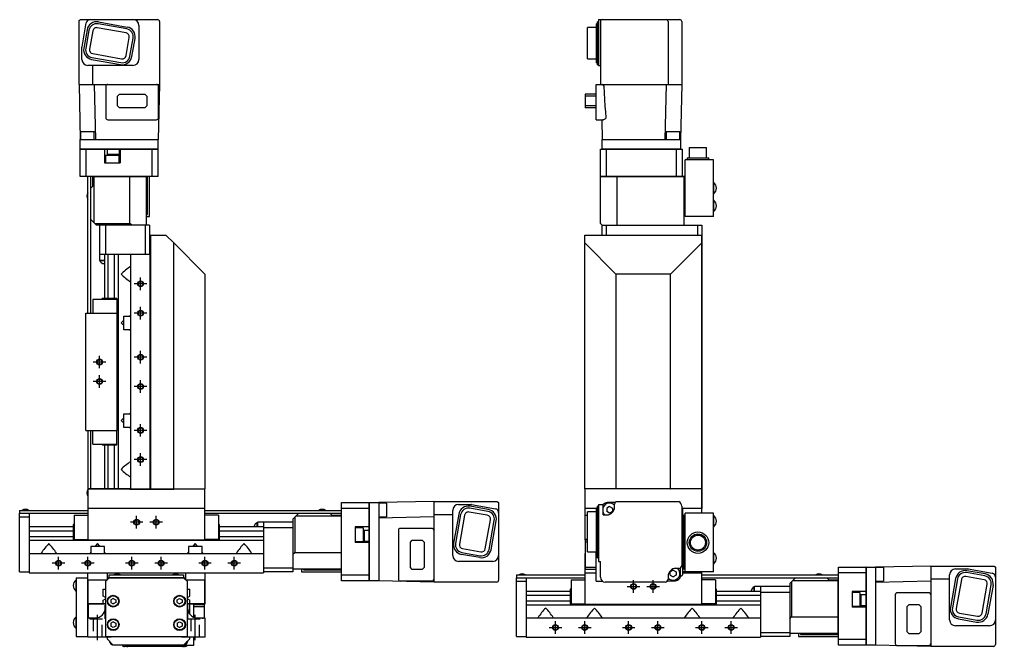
# Model space of a CAD drawing. Extents: x 0 to 1008, y -8 to 839.
# Drawn here: x 508.5 to 1008.4, y 264.1 to 585.2 of the extents above; entities that cross this region are included whole.
import ezdxf

# ---------------------------------------------------------------- set-up
doc = ezdxf.new("R2010")
doc.units = 0
doc.header["$LTSCALE"] = 0.5
doc.linetypes.add('CENTER', pattern=[50.8, 31.75, -6.35, 6.35, -6.35])
doc.linetypes.add('DASHED', pattern=[19.05, 12.7, -6.35])
for name, color, linetype in [('MSM_CENTER', 1, 'CENTER'), ('MSM_CONTINUOUS', 7, 'CONTINUOUS'), ('MSM_DASHED', 4, 'DASHED'), ('MSM_NARROW', 5, 'CONTINUOUS')]:
    doc.layers.add(name, color=color, linetype=linetype)

msp = doc.modelspace()

# ---------------------------------------------------------------- linework, layer by layer
at = {"layer": 'MSM_CENTER'}
for p, q in [((570.53, 446.58), (570.53, 453.04)), ((573.76, 449.81), (567.3, 449.81)), ((570.53, 431.58), (570.53, 438.04)), ((573.76, 434.81), (567.3, 434.81)), ((570.53, 409.08), (570.53, 415.54)), ((549.53, 406.58), (549.53, 413.04)), ((573.76, 412.31), (567.3, 412.31)), ((552.76, 409.81), (546.3, 409.81)), ((549.53, 396.58), (549.53, 403.04)), ((570.53, 394.08), (570.53, 400.54)), ((552.76, 399.81), (546.3, 399.81)), ((573.76, 397.31), (567.3, 397.31)), ((570.53, 371.58), (570.53, 378.04)), ((573.76, 374.81), (567.3, 374.81)), ((570.53, 356.58), (570.53, 363.04)), ((573.76, 359.81), (567.3, 359.81)), ((568.53, 324.58), (568.53, 331.04)), ((578.53, 324.58), (578.53, 331.04)), ((571.76, 327.81), (565.3, 327.81)), ((581.76, 327.81), (575.3, 327.81)), ((528.53, 303.58), (528.53, 310.04)), ((543.53, 303.58), (543.53, 310.04)), ((566.03, 303.58), (566.03, 310.04)), ((581.03, 303.58), (581.03, 310.04)), ((603.53, 303.58), (603.53, 310.04)), ((618.53, 303.58), (618.53, 310.04)), ((531.76, 306.81), (525.3, 306.81)), ((546.76, 306.81), (540.3, 306.81)), ((569.26, 306.81), (562.8, 306.81)), ((584.26, 306.81), (577.8, 306.81)), ((606.76, 306.81), (600.3, 306.81)), ((621.76, 306.81), (615.3, 306.81)), ((823.04, 291.58), (823.04, 298.04)), ((833.04, 291.58), (833.04, 298.04)), ((819.81, 294.81), (826.27, 294.81)), ((829.81, 294.81), (836.27, 294.81)), ((548.53, 267.31), (548.53, 280.31)), ((598.53, 267.31), (598.53, 280.31)), ((783.04, 270.58), (783.04, 277.04)), ((798.04, 270.58), (798.04, 277.04)), ((820.54, 270.58), (820.54, 277.04)), ((835.54, 270.58), (835.54, 277.04)), ((858.04, 270.58), (858.04, 277.04)), ((873.04, 270.58), (873.04, 277.04)), ((779.81, 273.81), (786.27, 273.81)), ((794.81, 273.81), (801.27, 273.81)), ((817.31, 273.81), (823.77, 273.81)), ((832.31, 273.81), (838.77, 273.81)), ((854.81, 273.81), (861.27, 273.81)), ((869.81, 273.81), (876.27, 273.81))]:
    msp.add_line(p, q, dxfattribs=at)
at = {"layer": 'MSM_CONTINUOUS'}
for p, q in [((539.28, 584.87), (539.3, 584.9)), ((539.3, 584.9), (539.32, 584.92)), ((539.32, 584.92), (539.34, 584.94)), ((539.34, 584.94), (539.37, 584.96)), ((539.37, 584.96), (539.39, 584.98)), ((539.39, 584.98), (539.42, 585)), ((539.42, 585), (539.44, 585.02)), ((539.44, 585.02), (539.47, 585.04)), ((539.47, 585.04), (539.5, 585.06)), ((539.5, 585.06), (539.54, 585.09)), ((539.54, 585.09), (539.57, 585.1)), ((539.57, 585.1), (539.61, 585.12)), ((539.61, 585.12), (539.65, 585.14)), ((539.65, 585.14), (539.68, 585.15)), ((539.68, 585.15), (539.72, 585.17)), ((539.72, 585.17), (539.76, 585.18)), ((539.76, 585.18), (539.79, 585.19)), ((539.79, 585.19), (539.83, 585.19)), ((539.83, 585.19), (539.86, 585.2)), ((539.86, 585.2), (539.89, 585.2)), ((539.89, 585.2), (539.92, 585.21)), ((539.92, 585.21), (539.96, 585.21)), ((539.96, 585.21), (539.99, 585.21)), ((539.99, 585.21), (540.02, 585.21)), ((540.02, 585.21), (540.03, 585.21)), ((540.03, 585.21), (579.23, 585.21)), ((805.04, 585.21), (846.74, 585.21)), ((805.04, 585.21), (805.04, 561.71)), ((539.03, 584.31), (539.04, 584.36)), ((539.03, 584.26), (539.03, 584.31)), ((539.03, 584.21), (539.03, 584.26)), ((539.03, 552.01), (539.03, 584.21)), ((539.04, 584.36), (539.05, 584.4)), ((539.05, 584.4), (539.06, 584.45)), ((539.06, 584.45), (539.07, 584.49)), ((539.07, 584.49), (539.08, 584.54)), ((539.08, 584.54), (539.09, 584.57)), ((539.09, 584.57), (539.1, 584.6)), ((539.1, 584.6), (539.12, 584.63)), ((539.12, 584.63), (539.13, 584.66)), ((539.13, 584.66), (539.15, 584.69)), ((539.15, 584.69), (539.16, 584.71)), ((539.16, 584.71), (539.18, 584.74)), ((539.18, 584.74), (539.2, 584.77)), ((539.2, 584.77), (539.21, 584.8)), ((539.21, 584.8), (539.23, 584.82)), ((539.23, 584.82), (539.25, 584.85)), ((539.25, 584.85), (539.28, 584.87)), ((540.54, 571.3), (542.73, 583.57)), ((543.1, 579.94), (541.43, 570.59)), ((563.14, 578.4), (548.38, 581.03)), ((563.5, 580.37), (548.73, 583)), ((548.9, 583.99), (563.67, 581.35)), ((569.63, 582.21), (569.63, 564.71)), ((580.23, 584.21), (580.23, 552.01)), ((804.04, 581.07), (799.54, 581.07)), ((799.54, 565.08), (799.54, 581.07)), ((804.54, 583.07), (804.04, 583.07)), ((804.04, 563.08), (804.04, 583.07)), ((805.04, 584.07), (804.54, 584.07)), ((804.54, 562.08), (804.54, 584.07)), ((806.04, 584.21), (806.04, 552.01)), ((840.74, 584.21), (840.74, 552.01)), ((847.74, 584.21), (847.74, 552.01)), ((544.09, 579.77), (542.42, 570.42)), ((546.06, 579.42), (544.39, 570.07)), ((563.09, 566.73), (564.76, 576.08)), ((565.06, 566.37), (566.73, 575.73)), ((566.04, 566.2), (567.71, 575.55)), ((540.53, 564.71), (540.53, 571.13)), ((545.65, 565.78), (560.42, 563.14)), ((546, 567.74), (560.77, 565.11)), ((799.54, 565.08), (804.04, 565.08)), ((566.63, 561.71), (543.53, 561.71)), ((545.48, 564.79), (560.24, 562.15)), ((545.83, 561.71), (545.83, 552.01)), ((804.04, 563.08), (804.54, 563.08)), ((804.54, 562.08), (805.04, 562.08)), ((805.04, 561.71), (806.04, 561.71)), ((539.03, 552.01), (580.23, 552.01)), ((539.03, 552.01), (539.53, 523.81)), ((546.83, 552.01), (547.53, 523.81)), ((552.73, 551.01), (552.73, 534.86)), ((580.23, 552.01), (579.53, 523.81)), ((579.73, 534.86), (579.73, 551.01)), ((803.84, 533.86), (803.84, 552.01)), ((803.84, 552.01), (847.74, 552.01)), ((806.83, 552.01), (806.93, 552)), ((806.93, 552), (807.05, 551.97)), ((807.78, 551.31), (807.83, 551.22)), ((807.83, 551.22), (807.86, 551.11)), ((807.86, 551.11), (807.87, 551.01)), ((807.87, 551.01), (808.42, 540.89)), ((839.74, 552.01), (839.04, 523.81)), ((847.74, 552.01), (847.04, 523.81)), ((558.73, 546.01), (559.73, 547.01)), ((558.73, 541.01), (558.73, 546.01)), ((559.73, 547.01), (572.73, 547.01)), ((572.73, 547.01), (573.73, 546.01)), ((573.73, 546.01), (573.73, 541.01)), ((803.84, 547.01), (798.34, 547.01)), ((798.34, 547.01), (798.34, 540.01)), ((803.84, 546.01), (798.34, 546.01)), ((559.73, 540.01), (558.73, 541.01)), ((572.73, 540.01), (559.73, 540.01)), ((573.73, 541.01), (572.73, 540.01)), ((803.84, 541.01), (798.34, 541.01)), ((803.84, 540.01), (798.34, 540.01)), ((808.42, 540.89), (808.63, 537.88)), ((808.63, 537.88), (808.9, 534.86)), ((553.73, 533.86), (578.73, 533.86)), ((803.84, 533.86), (807.38, 533.86)), ((806.79, 533.86), (807.04, 523.81)), ((807.47, 533.87), (807.38, 533.86)), ((808.83, 534.66), (808.76, 534.56)), ((808.89, 534.76), (808.83, 534.66)), ((808.9, 534.86), (808.89, 534.76)), ((539.77, 527.81), (546.77, 527.81)), ((539.77, 527.81), (539.77, 523.81)), ((546.77, 523.81), (546.77, 527.81)), ((839.8, 527.81), (846.8, 527.81)), ((839.8, 527.81), (839.8, 523.81)), ((846.8, 523.81), (846.8, 527.81)), ((539.53, 518.91), (539.53, 523.81)), ((539.53, 523.81), (579.53, 523.81)), ((579.53, 518.91), (579.53, 523.81)), ((807.04, 523.81), (847.04, 523.81)), ((807.04, 518.91), (807.04, 523.81)), ((847.04, 523.81), (847.04, 518.91)), ((539.53, 518.91), (539.63, 518.81)), ((539.53, 518.91), (579.53, 518.91)), ((539.53, 504.81), (539.53, 518.81)), ((539.53, 518.81), (579.53, 518.81)), ((542.53, 518.81), (542.53, 504.81)), ((552.03, 518.81), (552.03, 511.81)), ((552.53, 515.81), (559.53, 515.81)), ((552.53, 515.81), (552.53, 511.81)), ((553.64, 515.81), (553.64, 518.81)), ((553.64, 516.31), (559.49, 516.31)), ((554.53, 516.31), (554.53, 515.81)), ((559.49, 518.81), (559.49, 515.81)), ((559.53, 511.81), (559.53, 515.81)), ((560.03, 518.81), (560.03, 511.81)), ((576.53, 504.81), (576.53, 518.81)), ((579.43, 518.81), (579.53, 518.91)), ((579.53, 504.81), (579.53, 518.81)), ((806.04, 504.81), (806.04, 518.81)), ((806.04, 518.81), (848.04, 518.81)), ((807.04, 518.91), (847.04, 518.91)), ((807.14, 518.81), (807.04, 518.91)), ((809.04, 518.81), (809.04, 504.81)), ((845.04, 504.81), (845.04, 518.81)), ((847.04, 518.91), (846.94, 518.81)), ((848.04, 504.81), (848.04, 518.81)), ((851.61, 519.61), (860.46, 519.61)), ((851.61, 519.61), (851.61, 514.31)), ((860.46, 514.31), (860.46, 519.61)), ((552.03, 511.81), (560.03, 511.81)), ((849.54, 484.31), (849.54, 513.31)), ((864.04, 513.31), (849.54, 513.31)), ((850.54, 514.31), (861.54, 514.31)), ((850.54, 514.31), (850.54, 513.31)), ((861.54, 513.31), (861.54, 514.31)), ((864.04, 484.31), (864.04, 513.31)), ((579.53, 504.81), (539.53, 504.81)), ((543.53, 434.81), (543.53, 504.81)), ((545.03, 504.71), (544.93, 504.81)), ((545.03, 434.81), (545.03, 504.81)), ((546.03, 499.81), (546.03, 504.81)), ((573.53, 504.71), (546.03, 504.71)), ((546.57, 504.81), (546.53, 504.71)), ((546.53, 504.71), (546.53, 481.31)), ((565.03, 504.71), (564.99, 504.81)), ((565.03, 480.81), (565.03, 504.71)), ((573.43, 504.81), (573.53, 504.71)), ((573.53, 479.81), (573.53, 504.71)), ((574.03, 485.31), (574.03, 504.81)), ((575.03, 484.31), (575.03, 504.81)), ((849.04, 504.81), (806.04, 504.81)), ((806.04, 504.71), (806.14, 504.81)), ((849.04, 504.71), (806.04, 504.71)), ((806.04, 480.81), (806.04, 504.71)), ((814.58, 504.81), (814.54, 504.71)), ((814.54, 504.71), (814.54, 479.81)), ((849.04, 479.81), (849.04, 504.81)), ((849.04, 501.7), (849.54, 501.7)), ((849.04, 500.26), (849.54, 500.26)), ((864.2, 501.66), (864.04, 501.66)), ((864.2, 495.96), (864.2, 501.66)), ((545.03, 498.81), (546.03, 499.81)), ((849.04, 497.37), (849.54, 497.37)), ((849.04, 495.93), (849.54, 495.93)), ((864.04, 495.96), (864.2, 495.96)), ((849.04, 492.7), (849.54, 492.7)), ((849.04, 491.26), (849.54, 491.26)), ((864.2, 492.66), (864.04, 492.66)), ((864.2, 486.96), (864.2, 492.66)), ((573.53, 485.31), (574.03, 485.31)), ((849.04, 488.37), (849.54, 488.37)), ((849.04, 486.93), (849.54, 486.93)), ((864.04, 486.96), (864.2, 486.96)), ((545.03, 482.81), (548.03, 479.81)), ((547.03, 480.81), (565.03, 480.81)), ((566.03, 479.81), (565.03, 480.81)), ((573.53, 484.31), (575.03, 484.31)), ((807.04, 479.81), (806.04, 480.81)), ((864.04, 484.31), (849.54, 484.31)), ((575.03, 479.81), (548.03, 479.81)), ((549.53, 479.81), (549.53, 461.81)), ((552.53, 479.81), (552.53, 464.81)), ((573.03, 464.81), (573.03, 479.81)), ((575.03, 479.81), (575.03, 464.81)), ((807.04, 479.81), (858.04, 479.81)), ((807.04, 474.81), (807.04, 479.81)), ((809.04, 479.81), (809.04, 474.81)), ((856.04, 474.81), (856.04, 479.81)), ((858.04, 479.81), (858.04, 474.81)), ((575.53, 474.81), (583.53, 474.81)), ((575.53, 344.81), (575.53, 474.81)), ((575.63, 474.81), (575.63, 344.81)), ((587.53, 470.81), (583.53, 474.81)), ((603.53, 454.81), (587.53, 470.81)), ((587.53, 344.81), (587.53, 470.81)), ((798.04, 470.81), (798.04, 474.81)), ((798.04, 474.81), (858.04, 474.81)), ((814.04, 454.81), (798.04, 470.81)), ((798.04, 344.81), (798.04, 470.81)), ((858.04, 470.81), (842.04, 454.81)), ((858.04, 474.81), (858.04, 470.81)), ((858.04, 344.81), (858.04, 474.81)), ((858.04, 470.81), (858.04, 344.81)), ((575.53, 464.81), (549.53, 464.81)), ((552.03, 461.81), (549.53, 461.81)), ((549.68, 461.81), (549.68, 461.61)), ((552.03, 461.61), (549.68, 461.61)), ((552.03, 460.16), (551.31, 460.16)), ((552.03, 464.81), (552.03, 442.31)), ((553.99, 442.31), (553.99, 464.81)), ((557.06, 464.81), (557.06, 442.31)), ((559.03, 464.81), (559.03, 344.81)), ((565.53, 344.81), (565.53, 464.81)), ((565.53, 458.56), (565.4, 458.71)), ((565.53, 451.07), (565.4, 450.91)), ((603.53, 454.81), (603.53, 344.91)), ((842.04, 454.81), (814.04, 454.81)), ((814.04, 454.81), (814.04, 344.91)), ((842.04, 344.91), (842.04, 454.81)), ((546.03, 441.81), (546.03, 434.81)), ((558.43, 441.81), (546.03, 441.81)), ((550.83, 441.81), (550.83, 442.31)), ((558.43, 442.31), (550.83, 442.31)), ((554.5, 441.81), (554.5, 442.31)), ((556.55, 441.81), (556.55, 442.31)), ((558.43, 442.31), (558.43, 434.81)), ((542.53, 374.81), (542.53, 434.81)), ((542.53, 434.81), (558.53, 434.81)), ((558.53, 374.81), (558.53, 434.81)), ((562.03, 433.31), (565.53, 433.31)), ((562.03, 426.31), (562.03, 433.31)), ((565.53, 433.56), (565.4, 433.71)), ((565.53, 426.31), (562.03, 426.31)), ((565.53, 426.07), (565.4, 425.91)), ((562.03, 376.31), (562.03, 383.31)), ((562.03, 383.31), (565.53, 383.31)), ((565.53, 383.56), (565.4, 383.71)), ((565.53, 376.31), (562.03, 376.31)), ((565.53, 376.07), (565.4, 375.91)), ((542.53, 374.81), (558.53, 374.81)), ((543.53, 374.81), (543.53, 318.81)), ((545.03, 344.81), (545.03, 374.81)), ((546.03, 367.81), (546.03, 374.81)), ((558.43, 367.31), (558.43, 374.81)), ((546.03, 367.81), (558.43, 367.81)), ((550.83, 367.81), (550.83, 367.31)), ((550.83, 367.31), (558.43, 367.31)), ((552.03, 367.31), (552.03, 344.81)), ((553.99, 344.81), (553.99, 367.31)), ((554.5, 367.81), (554.5, 367.31)), ((556.55, 367.81), (556.55, 367.31)), ((557.06, 367.31), (557.06, 344.81)), ((565.53, 358.56), (565.4, 358.71)), ((565.53, 351.07), (565.4, 350.91)), ((565.53, 344.81), (543.53, 344.81)), ((543.53, 344.81), (575.53, 344.81)), ((565.03, 344.81), (565.03, 344.71)), ((565.03, 344.71), (587.63, 344.71)), ((575.53, 344.81), (603.53, 344.81)), ((587.63, 344.71), (587.63, 344.81)), ((603.53, 344.91), (603.43, 344.81)), ((603.53, 318.81), (603.53, 344.81)), ((858.04, 344.81), (798.04, 344.81)), ((798.04, 344.81), (798.04, 318.81)), ((813.94, 344.81), (814.04, 344.91)), ((842.04, 344.91), (814.04, 344.91)), ((842.04, 344.91), (842.14, 344.81)), ((858.04, 344.81), (858.04, 334.81)), ((858.04, 344.71), (858.04, 344.81)), ((858.04, 332.31), (858.04, 344.81)), ((673.53, 297.81), (673.53, 337.81)), ((673.53, 337.81), (687.53, 337.81)), ((687.63, 337.81), (687.53, 337.71)), ((687.53, 337.81), (687.53, 297.81)), ((687.63, 337.81), (692.53, 337.81)), ((687.63, 337.81), (687.63, 297.81)), ((720.73, 338.31), (692.53, 337.81)), ((692.53, 337.81), (692.53, 297.81)), ((696.53, 337.58), (692.53, 337.58)), ((696.53, 337.58), (696.53, 330.58)), ((720.73, 338.31), (752.93, 338.31)), ((720.73, 338.31), (720.73, 297.11)), ((733.43, 336.81), (739.84, 336.81)), ((748.66, 334.24), (739.31, 335.91)), ((740.02, 336.8), (752.28, 334.61)), ((752.93, 338.31), (752.98, 338.31)), ((752.98, 338.31), (753.02, 338.31)), ((753.02, 338.31), (753.07, 338.3)), ((753.07, 338.3), (753.12, 338.3)), ((753.12, 338.3), (753.16, 338.29)), ((753.16, 338.29), (753.21, 338.27)), ((753.21, 338.27), (753.25, 338.26)), ((753.25, 338.26), (753.28, 338.25)), ((753.28, 338.25), (753.31, 338.24)), ((753.31, 338.24), (753.34, 338.23)), ((753.34, 338.23), (753.37, 338.21)), ((753.37, 338.21), (753.4, 338.2)), ((753.4, 338.2), (753.43, 338.18)), ((753.43, 338.18), (753.46, 338.16)), ((753.46, 338.16), (753.48, 338.15)), ((753.48, 338.15), (753.51, 338.13)), ((753.51, 338.13), (753.54, 338.11)), ((753.54, 338.11), (753.56, 338.09)), ((753.56, 338.09), (753.59, 338.07)), ((753.59, 338.07), (753.61, 338.05)), ((753.61, 338.05), (753.63, 338.02)), ((753.63, 338.02), (753.66, 338)), ((753.66, 338), (753.68, 337.98)), ((753.68, 337.98), (753.7, 337.95)), ((753.7, 337.95), (753.72, 337.93)), ((753.72, 337.93), (753.74, 337.9)), ((753.74, 337.9), (753.76, 337.87)), ((753.76, 337.87), (753.78, 337.84)), ((753.78, 337.84), (753.8, 337.81)), ((753.8, 337.81), (753.82, 337.77)), ((753.82, 337.77), (753.84, 337.73)), ((753.84, 337.73), (753.85, 337.7)), ((753.85, 337.7), (753.87, 337.66)), ((753.87, 337.66), (753.88, 337.62)), ((753.88, 337.62), (753.89, 337.58)), ((753.89, 337.58), (753.9, 337.55)), ((753.9, 337.55), (753.91, 337.52)), ((753.91, 337.52), (753.91, 337.48)), ((753.91, 337.48), (753.92, 337.45)), ((753.92, 337.45), (753.92, 337.42)), ((753.92, 337.42), (753.93, 337.39)), ((753.93, 337.39), (753.93, 337.35)), ((753.93, 337.35), (753.93, 337.32)), ((753.93, 337.32), (753.93, 337.31)), ((753.93, 337.31), (753.93, 298.11)), ((804.54, 334.99), (804.04, 334.99)), ((804.04, 310.55), (804.04, 334.99)), ((805.04, 335.99), (804.54, 335.99)), ((804.54, 309.55), (804.54, 335.99)), ((805.04, 336.81), (805.04, 307.71)), ((805.04, 336.81), (807.54, 336.81)), ((807.54, 331.51), (807.54, 336.81)), ((810.78, 335.81), (809.28, 334.94)), ((809.28, 334.94), (809.28, 333.21)), ((813.57, 337.81), (809.54, 337.81)), ((810.78, 335.81), (812.28, 334.94)), ((812.28, 334.94), (812.28, 333.21)), ((813.34, 335.51), (813.34, 337.01)), ((814.09, 338.31), (846.22, 338.31)), ((847.74, 336.01), (847.74, 305.61)), ((848.04, 334.81), (847.74, 335.11)), ((508.53, 333.81), (508.53, 332.41)), ((508.53, 333.81), (543.53, 333.81)), ((508.53, 332.41), (508.63, 332.31)), ((508.53, 332.31), (543.53, 332.31)), ((508.53, 302.31), (508.53, 332.31)), ((513.53, 330.31), (508.53, 330.31)), ((513.53, 332.31), (513.53, 301.81)), ((536.53, 331.31), (543.53, 331.31)), ((536.53, 331.31), (536.53, 318.91)), ((603.53, 334.81), (543.53, 334.81)), ((603.53, 333.81), (673.53, 333.81)), ((603.53, 332.31), (673.53, 332.31)), ((610.53, 331.31), (603.53, 331.31)), ((610.53, 331.31), (610.53, 318.91)), ((648.53, 329.31), (651.53, 332.31)), ((649.53, 330.31), (649.53, 312.31)), ((673.43, 330.81), (650.03, 330.81)), ((667.53, 332.31), (668.53, 331.31)), ((668.53, 331.31), (673.53, 331.31)), ((673.53, 332.41), (673.43, 332.31)), ((673.43, 303.81), (673.43, 331.31)), ((673.53, 330.77), (673.43, 330.81)), ((687.53, 334.81), (673.53, 334.81)), ((692.53, 330.58), (696.53, 330.58)), ((720.73, 330.51), (692.53, 329.81)), ((730.43, 331.51), (720.73, 331.51)), ((730.43, 310.71), (730.43, 333.81)), ((733.51, 331.87), (730.87, 317.1)), ((734.49, 331.69), (731.85, 316.92)), ((736.46, 331.34), (733.82, 316.57)), ((748.13, 331.29), (738.78, 332.96)), ((748.48, 333.26), (739.13, 334.93)), ((804.04, 334.81), (798.04, 334.81)), ((798.24, 318.91), (798.24, 331.31)), ((798.24, 331.31), (799.54, 331.31)), ((804.04, 332.99), (799.54, 332.99)), ((799.54, 312.55), (799.54, 332.99)), ((807.54, 331.51), (809.34, 331.51)), ((810.78, 332.35), (809.28, 333.21)), ((812.28, 333.21), (810.78, 332.35)), ((848.04, 334.81), (848.04, 300.81)), ((858.04, 334.81), (848.04, 334.81)), ((849.04, 330.81), (848.04, 331.81)), ((848.04, 331.31), (849.54, 331.31)), ((849.04, 303.81), (849.04, 330.81)), ((849.04, 330.81), (849.54, 330.81)), ((849.54, 302.31), (849.54, 332.31)), ((864.04, 332.31), (849.54, 332.31)), ((864.04, 302.31), (864.04, 332.31)), ((864.2, 331.16), (864.04, 331.16)), ((864.2, 325.46), (864.2, 331.16)), ((536.03, 325.31), (513.53, 325.31)), ((536.53, 326.51), (536.03, 326.51)), ((536.03, 326.51), (536.03, 318.91)), ((610.53, 326.51), (611.03, 326.51)), ((611.03, 318.91), (611.03, 326.51)), ((633.53, 325.31), (611.03, 325.31)), ((628.88, 325.31), (628.88, 326.03)), ((630.33, 325.31), (630.33, 327.66)), ((630.53, 327.66), (630.33, 327.66)), ((648.53, 327.81), (630.53, 327.81)), ((630.53, 325.31), (630.53, 327.81)), ((633.53, 327.81), (633.53, 301.81)), ((648.53, 329.31), (648.53, 302.31)), ((687.53, 325.31), (680.53, 325.31)), ((680.53, 325.31), (680.53, 317.31)), ((747.11, 314.2), (749.75, 328.97)), ((749.08, 313.85), (751.72, 328.61)), ((750.07, 313.67), (752.7, 328.44)), ((848.04, 325.31), (847.74, 325.31)), ((849.04, 328.31), (849.54, 328.31)), ((849.04, 325.81), (849.54, 325.81)), ((864.04, 325.46), (864.2, 325.46)), ((513.53, 323.35), (536.03, 323.35)), ((536.03, 320.28), (513.53, 320.28)), ((536.53, 322.84), (536.03, 322.84)), ((536.53, 320.79), (536.03, 320.79)), ((610.53, 322.84), (611.03, 322.84)), ((610.53, 320.79), (611.03, 320.79)), ((611.03, 323.35), (633.53, 323.35)), ((633.53, 320.28), (611.03, 320.28)), ((648.53, 324.81), (633.53, 324.81)), ((684.53, 324.81), (680.53, 324.81)), ((684.53, 324.81), (684.53, 317.81)), ((684.53, 323.71), (687.53, 323.71)), ((685.03, 322.81), (684.53, 322.81)), ((685.03, 323.71), (685.03, 317.85)), ((702.58, 323.61), (702.58, 298.61)), ((719.73, 324.61), (703.58, 324.61)), ((633.53, 318.31), (513.53, 318.31)), ((536.03, 318.91), (543.53, 318.91)), ((536.53, 318.91), (543.53, 318.91)), ((543.53, 318.81), (603.53, 318.81)), ((543.53, 318.81), (603.53, 318.81)), ((545.03, 315.31), (545.03, 311.81)), ((552.03, 315.31), (545.03, 315.31)), ((552.03, 311.81), (552.03, 315.31)), ((602.03, 315.31), (595.03, 315.31)), ((595.03, 315.31), (595.03, 311.81)), ((602.03, 311.81), (602.03, 315.31)), ((611.03, 318.91), (603.53, 318.91)), ((610.53, 318.91), (603.53, 318.91)), ((680.53, 317.81), (684.53, 317.81)), ((687.53, 317.31), (680.53, 317.31)), ((687.53, 317.85), (684.53, 317.85)), ((708.73, 317.61), (709.73, 318.61)), ((708.73, 304.61), (708.73, 317.61)), ((709.73, 318.61), (714.73, 318.61)), ((714.73, 318.61), (715.73, 317.61)), ((715.73, 317.61), (715.73, 304.61)), ((798.04, 318.81), (799.54, 318.81)), ((799.54, 318.91), (798.24, 318.91)), ((798.34, 318.61), (798.34, 303.61)), ((799.54, 318.61), (798.34, 318.61)), ((799.54, 317.61), (798.34, 317.61)), ((847.74, 317.31), (848.04, 317.31)), ((513.53, 311.81), (633.53, 311.81)), ((519.79, 311.81), (519.63, 311.94)), ((527.27, 311.81), (527.43, 311.94)), ((544.79, 311.81), (544.63, 311.94)), ((552.27, 311.81), (552.43, 311.94)), ((594.79, 311.81), (594.63, 311.94)), ((602.27, 311.81), (602.43, 311.94)), ((619.79, 311.81), (619.63, 311.94)), ((627.27, 311.81), (627.43, 311.94)), ((648.53, 311.31), (649.53, 312.31)), ((649.53, 312.31), (673.43, 312.31)), ((673.43, 312.31), (673.53, 312.36)), ((744.26, 309.63), (734.91, 311.3)), ((735.09, 312.28), (744.44, 310.61)), ((735.44, 314.25), (744.79, 312.58)), ((798.04, 311.81), (798.04, 285.81)), ((798.34, 311.81), (798.04, 311.81)), ((799.54, 312.55), (804.04, 312.55)), ((803.84, 297.61), (803.84, 312.55)), ((804.04, 310.55), (804.54, 310.55)), ((849.04, 311.81), (849.54, 311.81)), ((864.2, 312.16), (864.04, 312.16)), ((864.2, 306.46), (864.2, 312.16)), ((750.93, 307.71), (733.43, 307.71)), ((804.54, 309.55), (805.04, 309.55)), ((805.04, 307.71), (806.04, 307.71)), ((806.04, 299.61), (806.04, 307.71)), ((849.04, 309.31), (849.54, 309.31)), ((849.04, 306.81), (849.54, 306.81)), ((864.04, 306.46), (864.2, 306.46)), ((975.24, 305.31), (947.04, 304.81)), ((975.24, 305.31), (975.24, 264.11)), ((975.24, 305.31), (1007.44, 305.31)), ((1007.44, 305.31), (1007.49, 305.31)), ((1007.49, 305.31), (1007.53, 305.31)), ((1007.53, 305.31), (1007.58, 305.3)), ((1007.58, 305.3), (1007.63, 305.3)), ((1007.63, 305.3), (1007.67, 305.29)), ((1007.67, 305.29), (1007.72, 305.27)), ((1007.72, 305.27), (1007.76, 305.26)), ((1007.76, 305.26), (1007.79, 305.25)), ((1007.79, 305.25), (1007.82, 305.24)), ((1007.82, 305.24), (1007.85, 305.23)), ((1007.85, 305.23), (1007.88, 305.21)), ((1007.88, 305.21), (1007.91, 305.2)), ((1007.91, 305.2), (1007.94, 305.18)), ((1007.94, 305.18), (1007.97, 305.16)), ((1007.97, 305.16), (1007.99, 305.15)), ((1007.99, 305.15), (1008.02, 305.13)), ((1008.02, 305.13), (1008.05, 305.11)), ((1008.05, 305.11), (1008.07, 305.09)), ((1008.07, 305.09), (1008.1, 305.07)), ((1008.1, 305.07), (1008.12, 305.05)), ((1008.12, 305.05), (1008.14, 305.02)), ((1008.14, 305.02), (1008.17, 305)), ((1008.17, 305), (1008.19, 304.98)), ((1008.19, 304.98), (1008.21, 304.95)), ((1008.21, 304.95), (1008.23, 304.93)), ((508.53, 302.31), (513.53, 302.31)), ((513.53, 301.81), (633.53, 301.81)), ((543.53, 285.81), (543.53, 301.81)), ((553.53, 298.51), (553.53, 301.81)), ((553.53, 298.51), (553.53, 301.81)), ((554.53, 299.31), (554.53, 300.81)), ((554.53, 300.81), (592.53, 300.81)), ((592.53, 300.81), (592.53, 299.31)), ((593.53, 301.81), (593.53, 298.51)), ((593.53, 301.81), (603.53, 301.81)), ((603.53, 301.81), (603.53, 285.81)), ((603.53, 301.81), (603.53, 296.31)), ((633.53, 304.31), (648.53, 304.31)), ((648.53, 302.31), (633.53, 302.31)), ((648.53, 303.81), (673.43, 303.81)), ((653.03, 303.81), (653.03, 302.31)), ((653.03, 302.31), (673.53, 302.31)), ((654.03, 303.31), (654.03, 303.81)), ((654.03, 303.31), (673.53, 303.31)), ((673.53, 303.91), (673.43, 303.81)), ((673.53, 300.81), (687.53, 300.81)), ((709.73, 303.61), (708.73, 304.61)), ((714.73, 303.61), (709.73, 303.61)), ((715.73, 304.61), (714.73, 303.61)), ((763.04, 300.81), (763.04, 299.41)), ((763.04, 300.81), (798.04, 300.81)), ((798.04, 301.81), (803.84, 301.81)), ((803.84, 304.61), (798.34, 304.61)), ((803.84, 303.61), (798.34, 303.61)), ((840.74, 300.11), (840.74, 298.61)), ((843.3, 303.28), (841.8, 302.42)), ((841.8, 300.68), (841.8, 302.42)), ((841.8, 300.68), (843.3, 299.82)), ((843.3, 303.28), (844.8, 302.42)), ((844.8, 300.68), (843.3, 299.82)), ((846.24, 304.11), (844.74, 304.11)), ((844.8, 302.42), (844.8, 300.68)), ((846.97, 299.75), (848.04, 300.81)), ((847.04, 300.31), (847.04, 304.35)), ((848.04, 303.91), (849.04, 303.91)), ((849.04, 303.81), (848.04, 303.81)), ((864.04, 302.31), (848.04, 302.31)), ((848.04, 301.81), (858.04, 301.81)), ((858.04, 285.81), (858.04, 302.31)), ((858.04, 300.81), (928.04, 300.81)), ((928.04, 264.81), (928.04, 304.81)), ((928.04, 304.81), (942.04, 304.81)), ((942.04, 301.81), (928.04, 301.81)), ((942.04, 304.81), (942.04, 264.81)), ((942.14, 304.81), (942.04, 304.71)), ((942.14, 304.81), (942.14, 264.81)), ((942.14, 304.81), (947.04, 304.81)), ((947.04, 304.81), (947.04, 264.81)), ((951.04, 304.58), (947.04, 304.58)), ((951.04, 304.58), (951.04, 297.58)), ((984.94, 277.71), (984.94, 300.81)), ((987.94, 303.81), (994.35, 303.81)), ((1002.64, 298.29), (993.29, 299.96)), ((1002.99, 300.26), (993.64, 301.93)), ((1003.17, 301.24), (993.82, 302.91)), ((994.53, 303.8), (1006.79, 301.61)), ((1008.23, 304.93), (1008.25, 304.9)), ((1008.25, 304.9), (1008.27, 304.87)), ((1008.27, 304.87), (1008.29, 304.84)), ((1008.29, 304.84), (1008.31, 304.81)), ((1008.31, 304.81), (1008.33, 304.77)), ((1008.33, 304.77), (1008.35, 304.73)), ((1008.35, 304.73), (1008.36, 304.7)), ((1008.36, 304.7), (1008.38, 304.66)), ((1008.38, 304.66), (1008.39, 304.62)), ((1008.39, 304.62), (1008.4, 304.58)), ((1008.4, 304.58), (1008.41, 304.55)), ((1008.41, 304.55), (1008.42, 304.52)), ((1008.42, 304.52), (1008.42, 304.48)), ((1008.42, 304.48), (1008.43, 304.45)), ((1008.43, 304.45), (1008.43, 304.42)), ((1008.43, 304.42), (1008.44, 304.39)), ((1008.44, 304.39), (1008.44, 304.35)), ((1008.44, 304.35), (1008.44, 304.32)), ((1008.44, 304.32), (1008.44, 304.31)), ((1008.44, 304.31), (1008.44, 265.11)), ((537.53, 298.16), (537.37, 298.16)), ((537.37, 298.16), (537.37, 292.46)), ((537.53, 299.31), (537.53, 269.31)), ((537.53, 299.31), (543.53, 299.31)), ((543.73, 285.91), (543.73, 298.31)), ((543.73, 298.31), (553.53, 298.31)), ((554.53, 299.31), (552.53, 297.31)), ((552.53, 297.31), (552.53, 269.31)), ((553.53, 298.81), (554.03, 299.31)), ((553.73, 298.51), (553.53, 298.51)), ((554.03, 299.31), (593.53, 299.31)), ((554.53, 299.41), (592.53, 299.41)), ((594.53, 297.31), (592.53, 299.31)), ((593.53, 298.51), (593.33, 298.51)), ((593.53, 298.31), (603.33, 298.31)), ((594.53, 269.31), (594.53, 297.31)), ((603.33, 298.31), (603.33, 285.91)), ((687.53, 297.81), (673.53, 297.81)), ((687.53, 297.91), (687.63, 297.81)), ((692.53, 297.81), (687.63, 297.81)), ((720.73, 297.11), (692.53, 297.81)), ((719.73, 297.61), (703.58, 297.61)), ((752.93, 297.11), (720.73, 297.11)), ((763.04, 299.41), (763.14, 299.31)), ((763.04, 299.31), (798.04, 299.31)), ((763.04, 269.31), (763.04, 299.31)), ((768.04, 297.31), (763.04, 297.31)), ((768.04, 299.31), (768.04, 268.81)), ((791.04, 298.31), (791.04, 285.91)), ((791.04, 298.31), (798.04, 298.31)), ((803.84, 297.61), (807.04, 297.61)), ((839.24, 297.11), (808.54, 297.11)), ((840.51, 297.81), (844.54, 297.81)), ((845.1, 297.88), (845.04, 297.81)), ((858.04, 299.31), (928.04, 299.31)), ((865.04, 298.31), (858.04, 298.31)), ((865.04, 298.31), (865.04, 285.91)), ((903.04, 296.31), (906.04, 299.31)), ((903.04, 296.31), (903.04, 269.31)), ((904.04, 297.31), (904.04, 279.31)), ((927.94, 297.81), (904.54, 297.81)), ((922.04, 299.31), (923.04, 298.31)), ((923.04, 298.31), (928.04, 298.31)), ((927.94, 299.31), (928.04, 299.41)), ((927.94, 270.81), (927.94, 298.31)), ((928.04, 297.77), (927.94, 297.81)), ((947.04, 297.58), (951.04, 297.58)), ((975.24, 297.51), (947.04, 296.81)), ((984.94, 298.51), (975.24, 298.51)), ((988.02, 298.87), (985.38, 284.1)), ((989, 298.69), (986.36, 283.92)), ((990.97, 298.34), (988.33, 283.57)), ((1001.62, 281.2), (1004.26, 295.97)), ((1003.59, 280.85), (1006.23, 295.61)), ((1007.21, 295.44), (1004.58, 280.67)), ((537.37, 292.46), (537.53, 292.46)), ((551.33, 289.84), (551.33, 293.51)), ((551.33, 293.51), (552.53, 293.51)), ((594.53, 293.51), (595.73, 293.51)), ((595.73, 289.84), (595.73, 293.51)), ((603.53, 293.31), (603.53, 285.81)), ((790.54, 292.31), (768.04, 292.31)), ((768.04, 290.35), (790.54, 290.35)), ((790.54, 293.51), (790.54, 285.91)), ((791.04, 293.51), (790.54, 293.51)), ((865.04, 293.51), (865.54, 293.51)), ((865.54, 285.91), (865.54, 293.51)), ((888.04, 292.31), (865.54, 292.31)), ((865.54, 290.35), (888.04, 290.35)), ((883.39, 292.31), (883.39, 293.03)), ((884.84, 292.31), (884.84, 294.66)), ((885.04, 294.66), (884.84, 294.66)), ((903.04, 294.81), (885.04, 294.81)), ((885.04, 292.31), (885.04, 294.81)), ((888.04, 294.81), (888.04, 268.81)), ((903.04, 291.81), (888.04, 291.81)), ((942.04, 292.31), (935.04, 292.31)), ((935.04, 292.31), (935.04, 284.31)), ((939.04, 291.81), (935.04, 291.81)), ((939.04, 291.81), (939.04, 284.81)), ((939.04, 290.71), (942.04, 290.71)), ((939.54, 290.71), (939.54, 284.85)), ((957.09, 290.61), (957.09, 265.61)), ((974.24, 291.61), (958.09, 291.61)), ((543.53, 268.81), (543.53, 285.81)), ((552.13, 285.81), (543.53, 285.81)), ((543.63, 285.81), (543.63, 278.81)), ((552.53, 285.91), (543.73, 285.91)), ((552.52, 289.15), (551.33, 289.84)), ((551.33, 287.79), (552.52, 288.48)), ((551.33, 285.91), (551.33, 287.79)), ((552.13, 285.91), (552.13, 285.81)), ((552.43, 283.81), (552.43, 285.31)), ((552.53, 285.31), (552.43, 285.31)), ((556.53, 288.76), (555.28, 288.04)), ((555.28, 288.04), (555.28, 286.59)), ((555.28, 286.59), (556.53, 285.87)), ((556.53, 288.76), (557.78, 288.04)), ((557.78, 286.59), (556.53, 285.87)), ((557.78, 288.04), (557.78, 286.59)), ((589.28, 288.04), (590.53, 288.76)), ((589.28, 286.59), (589.28, 288.04)), ((589.28, 286.59), (590.53, 285.87)), ((590.53, 288.76), (591.78, 288.04)), ((591.78, 286.59), (590.53, 285.87)), ((591.78, 288.04), (591.78, 286.59)), ((594.53, 289.15), (595.73, 289.84)), ((594.53, 288.48), (595.73, 287.79)), ((595.73, 285.91), (594.53, 285.91)), ((594.63, 285.31), (594.53, 285.31)), ((594.63, 285.31), (594.63, 283.81)), ((594.93, 285.81), (594.93, 285.91)), ((603.53, 285.81), (594.93, 285.81)), ((595.53, 285.81), (595.53, 280.95)), ((595.73, 285.91), (595.73, 287.79)), ((603.33, 285.91), (595.73, 285.91)), ((597.73, 285.81), (597.73, 279.19)), ((597.73, 285.61), (603.23, 285.61)), ((602.03, 285.61), (602.03, 285.81)), ((603.23, 278.81), (603.23, 285.61)), ((790.54, 287.28), (768.04, 287.28)), ((888.04, 285.31), (768.04, 285.31)), ((791.04, 289.84), (790.54, 289.84)), ((791.04, 287.79), (790.54, 287.79)), ((790.54, 285.91), (798.04, 285.91)), ((791.04, 285.91), (798.04, 285.91)), ((798.04, 285.81), (858.04, 285.81)), ((798.04, 285.81), (858.04, 285.81)), ((865.54, 285.91), (858.04, 285.91)), ((865.04, 285.91), (858.04, 285.91)), ((865.04, 289.84), (865.54, 289.84)), ((865.04, 287.79), (865.54, 287.79)), ((888.04, 287.28), (865.54, 287.28)), ((939.54, 289.81), (939.04, 289.81)), ((963.24, 284.61), (964.24, 285.61)), ((964.24, 285.61), (969.24, 285.61)), ((969.24, 285.61), (970.24, 284.61)), ((597.73, 284.61), (603.23, 284.61)), ((935.04, 284.81), (939.04, 284.81)), ((942.04, 284.31), (935.04, 284.31)), ((942.04, 284.85), (939.04, 284.85)), ((963.24, 271.61), (963.24, 284.61)), ((970.24, 284.61), (970.24, 271.61)), ((989.95, 281.25), (999.3, 279.58)), ((537.53, 279.16), (537.37, 279.16)), ((537.37, 279.16), (537.37, 273.46)), ((543.53, 278.81), (547.43, 278.81)), ((556.53, 276.76), (555.28, 276.04)), ((555.28, 276.04), (555.28, 274.59)), ((556.53, 276.76), (557.78, 276.04)), ((557.78, 276.04), (557.78, 274.59)), ((589.28, 276.04), (590.53, 276.76)), ((589.28, 276.04), (589.28, 274.59)), ((590.53, 276.76), (591.78, 276.04)), ((591.78, 276.04), (591.78, 274.59)), ((599.63, 278.81), (603.53, 278.81)), ((603.53, 278.81), (603.53, 268.81)), ((768.04, 278.81), (888.04, 278.81)), ((774.3, 278.81), (774.14, 278.94)), ((781.78, 278.81), (781.94, 278.94)), ((799.3, 278.81), (799.14, 278.94)), ((806.78, 278.81), (806.94, 278.94)), ((849.3, 278.81), (849.14, 278.94)), ((856.78, 278.81), (856.94, 278.94)), ((874.3, 278.81), (874.14, 278.94)), ((881.78, 278.81), (881.94, 278.94)), ((903.04, 278.31), (904.04, 279.31)), ((904.04, 279.31), (927.94, 279.31)), ((927.94, 279.31), (928.04, 279.36)), ((989.42, 278.3), (998.77, 276.63)), ((989.6, 279.28), (998.95, 277.61)), ((537.37, 273.46), (537.53, 273.46)), ((556.53, 273.87), (555.28, 274.59)), ((557.78, 274.59), (556.53, 273.87)), ((589.28, 274.59), (590.53, 273.87)), ((591.78, 274.59), (590.53, 273.87)), ((888.04, 271.31), (903.04, 271.31)), ((927.94, 270.81), (903.04, 270.81)), ((907.54, 270.81), (907.54, 269.31)), ((908.54, 270.81), (908.54, 270.31)), ((908.54, 270.31), (928.04, 270.31)), ((928.04, 270.91), (927.94, 270.81)), ((964.24, 270.61), (963.24, 271.61)), ((969.24, 270.61), (964.24, 270.61)), ((970.24, 271.61), (969.24, 270.61)), ((1005.44, 274.71), (987.94, 274.71)), ((537.53, 269.31), (543.53, 269.31)), ((555.53, 268.81), (543.53, 268.81)), ((552.53, 269.31), (594.53, 269.31)), ((553.53, 267.81), (553.53, 268.81)), ((553.53, 267.81), (556.53, 264.81)), ((591.53, 269.11), (555.53, 269.11)), ((555.53, 269.11), (555.53, 268.81)), ((591.53, 268.81), (591.53, 269.11)), ((603.53, 268.81), (591.53, 268.81)), ((592.53, 264.81), (595.53, 267.81)), ((592.73, 265.02), (592.53, 264.81)), ((592.73, 265.02), (594.32, 266.61)), ((595.53, 267.81), (594.32, 266.61)), ((595.53, 268.81), (595.53, 267.81)), ((597.73, 268.81), (597.73, 264.61)), ((763.04, 269.31), (768.04, 269.31)), ((768.04, 268.81), (888.04, 268.81)), ((903.04, 269.31), (888.04, 269.31)), ((907.54, 269.31), (928.04, 269.31)), ((928.04, 267.81), (942.04, 267.81)), ((592.53, 264.81), (556.53, 264.81)), ((593.03, 264.11), (562.33, 264.11)), ((597.73, 264.61), (592.67, 264.61)), ((942.04, 264.81), (928.04, 264.81)), ((942.04, 264.91), (942.14, 264.81)), ((947.04, 264.81), (942.14, 264.81)), ((975.24, 264.11), (947.04, 264.81)), ((958.09, 264.61), (974.24, 264.61)), ((1007.44, 264.11), (975.24, 264.11))]:
    msp.add_line(p, q, dxfattribs=at)
for centre, radius in [((570.53, 449.81), 1.23), ((570.53, 434.81), 1.23), ((549.53, 409.81), 1.23), ((570.53, 412.31), 1.23), ((549.53, 399.81), 1.23), ((570.53, 397.31), 1.23), ((570.53, 374.81), 1.23), ((570.53, 359.81), 1.23), ((568.53, 327.81), 1.23), ((578.53, 327.81), 1.23), ((856.04, 317.31), 5.5), ((856.04, 317.31), 4.42), ((856.04, 317.31), 3.83), ((528.53, 306.81), 1.23), ((543.53, 306.81), 1.23), ((566.03, 306.81), 1.23), ((581.03, 306.81), 1.23), ((603.53, 306.81), 1.23), ((618.53, 306.81), 1.23), ((823.04, 294.81), 1.23), ((833.04, 294.81), 1.23), ((556.53, 287.31), 3), ((556.53, 287.31), 2.75), ((590.53, 287.31), 3), ((590.53, 287.31), 2.75), ((556.53, 275.31), 3), ((556.53, 275.31), 2.75), ((590.53, 275.31), 3), ((590.53, 275.31), 2.75), ((783.04, 273.81), 1.23), ((798.04, 273.81), 1.23), ((820.54, 273.81), 1.23), ((835.54, 273.81), 1.23), ((858.04, 273.81), 1.23), ((873.04, 273.81), 1.23)]:
    msp.add_circle(centre, radius, dxfattribs=at)
for centre, radius, start, end in [((544.7, 583.21), 2, 90, 169.8753), ((566.63, 582.21), 3, 0, 90), ((579.23, 584.21), 1, 0, 90), ((807.04, 584.21), 1, 90, 180), ((839.74, 584.21), 1, 0, 90), ((846.74, 584.21), 1, 0, 90), ((548.03, 579.07), 5, 79.8753, 169.8753), ((548.03, 579.07), 4, 79.8753, 169.8753), ((548.03, 579.07), 2, 79.8753, 169.8753), ((562.79, 576.43), 4, 349.8753, 79.8753), ((562.79, 576.43), 5, 349.8753, 79.8753), ((562.79, 576.43), 2, 349.8753, 79.8753), ((541.53, 571.13), 1, 169.8753, 180), ((546.36, 569.71), 5, 169.8753, 259.8753), ((546.36, 569.71), 4, 169.8753, 259.8753), ((546.36, 569.71), 2, 169.8753, 259.8753), ((561.12, 567.08), 5, 259.8753, 349.8753), ((561.12, 567.08), 4, 259.8753, 349.8753), ((561.12, 567.08), 2, 259.8753, 349.8753), ((543.53, 564.71), 3, 180, 270), ((566.63, 564.71), 3, 270, 0), ((553.73, 551.01), 1, 90, 180), ((578.73, 551.01), 1, 0, 90), ((806.43, 550.53), 1.56, 30.0531, 66.7046), ((553.73, 534.86), 1, 180, 270), ((578.73, 534.86), 1, 270, 0), ((806.77, 536.71), 2.92, 283.9171, 312.8503), ((861.84, 498.81), 3.7, 309.6218, 50.3782), ((546.03, 494.81), 3, 146.4427, 213.5573), ((861.84, 489.81), 3.7, 309.6218, 50.3782), ((552.53, 463.18), 3.25, 208.7266, 247.939), ((582.48, 432.39), 31.38, 122.9812, 134.3908), ((582.48, 477.24), 31.38, 225.6092, 237.0188), ((582.48, 407.39), 31.38, 130.674, 134.3908), ((582.48, 407.39), 31.38, 122.9812, 124.2994), ((582.48, 452.24), 31.38, 225.6092, 229.326), ((582.48, 452.24), 31.38, 235.7006, 237.0188), ((582.48, 357.39), 31.38, 130.674, 134.3908), ((582.48, 357.39), 31.38, 122.9812, 124.2994), ((582.48, 402.24), 31.38, 225.6092, 229.326), ((582.48, 402.24), 31.38, 235.7006, 237.0188), ((582.48, 332.39), 31.38, 122.9812, 134.3908), ((582.48, 377.24), 31.38, 225.6092, 237.0188), ((546.03, 342.81), 3, 146.4427, 213.5573), ((733.43, 333.81), 3, 90, 180), ((738.43, 330.99), 5, 79.8753, 169.8753), ((738.43, 330.99), 4, 79.8753, 169.8753), ((739.84, 335.81), 1, 79.8753, 90), ((809.54, 335.31), 2.5, 90, 143.1301), ((810.78, 334.08), 3.5, 42.9107, 157.6272), ((809.34, 335.51), 4, 270, 0), ((814.84, 337.01), 1.5, 119.9264, 180), ((845.24, 336.01), 2.5, 0, 66.9261), ((511.53, 331.31), 3, 56.4427, 123.5573), ((663.53, 331.31), 3, 56.4427, 123.5573), ((738.43, 330.99), 2, 79.8753, 169.8753), ((747.78, 329.32), 2, 349.8753, 79.8753), ((747.78, 329.32), 4, 349.8753, 79.8753), ((747.78, 329.32), 5, 349.8753, 79.8753), ((751.93, 332.64), 2, 0, 79.8753), ((810.78, 334.08), 3.5, 202.3728, 227.0893), ((861.84, 328.31), 3.7, 309.6218, 50.3782), ((631.89, 324.81), 3.25, 118.7266, 157.939), ((703.58, 323.61), 1, 90, 180), ((719.73, 323.61), 1, 0, 90), ((545.96, 294.86), 31.38, 135.6092, 147.0188), ((501.1, 294.86), 31.38, 32.9812, 44.3908), ((570.96, 294.86), 31.38, 135.6092, 139.326), ((526.1, 294.86), 31.38, 40.674, 44.3908), ((620.96, 294.86), 31.38, 135.6092, 139.326), ((576.1, 294.86), 31.38, 40.674, 44.3908), ((645.96, 294.86), 31.38, 135.6092, 147.0188), ((601.1, 294.86), 31.38, 32.9812, 44.3908), ((735.79, 316.22), 5, 169.8753, 259.8753), ((735.79, 316.22), 4, 169.8753, 259.8753), ((735.79, 316.22), 2, 169.8753, 259.8753), ((570.96, 294.86), 31.38, 145.7006, 147.0188), ((526.1, 294.86), 31.38, 32.9812, 34.2994), ((620.96, 294.86), 31.38, 145.7006, 147.0188), ((576.1, 294.86), 31.38, 32.9812, 34.2994), ((733.43, 310.71), 3, 180, 270), ((745.14, 314.55), 5, 259.8753, 349.8753), ((745.14, 314.55), 4, 259.8753, 349.8753), ((745.14, 314.55), 2, 259.8753, 349.8753), ((750.93, 310.71), 3, 270, 0), ((861.84, 309.31), 3.7, 309.6218, 50.3782), ((846.24, 305.61), 1.5, 270, 0), ((558.53, 298.31), 3, 56.4427, 123.5573), ((588.53, 298.31), 3, 56.4427, 123.5573), ((766.04, 298.31), 3, 56.4427, 123.5573), ((844.74, 300.11), 4, 90, 180), ((843.3, 301.55), 3.5, 222.9107, 47.0893), ((844.54, 300.31), 2.5, 270, 0), ((918.04, 298.31), 3, 56.4427, 123.5573), ((987.94, 300.81), 3, 90, 180), ((992.94, 297.99), 5, 79.8753, 169.8753), ((992.94, 297.99), 4, 79.8753, 169.8753), ((992.94, 297.99), 2, 79.8753, 169.8753), ((994.35, 302.81), 1, 79.8753, 90), ((1002.29, 296.32), 4, 349.8753, 79.8753), ((1002.29, 296.32), 5, 349.8753, 79.8753), ((1006.44, 299.64), 2, 0, 79.8753), ((539.73, 295.31), 3.7, 129.6218, 230.3782), ((703.58, 298.61), 1, 180, 270), ((719.73, 298.61), 1, 270, 0), ((752.93, 298.11), 1, 270, 0), ((808.54, 299.61), 2.5, 180, 270), ((839.24, 298.61), 1.5, 270, 0), ((1002.29, 296.32), 2, 349.8753, 79.8753), ((886.4, 291.81), 3.25, 118.7266, 157.939), ((958.09, 290.61), 1, 90, 180), ((974.24, 290.61), 1, 0, 90), ((547.43, 283.81), 5, 270, 0), ((599.63, 283.81), 5, 180, 270), ((800.47, 261.86), 31.38, 135.6092, 147.0188), ((755.61, 261.86), 31.38, 32.9812, 44.3908), ((825.47, 261.86), 31.38, 135.6092, 147.0188), ((780.61, 261.86), 31.38, 32.9812, 44.3908), ((875.47, 261.86), 31.38, 135.6092, 147.0188), ((830.61, 261.86), 31.38, 32.9812, 44.3908), ((900.47, 261.86), 31.38, 135.6092, 147.0188), ((855.61, 261.86), 31.38, 32.9812, 44.3908), ((990.3, 283.22), 5, 169.8753, 259.8753), ((990.3, 283.22), 4, 169.8753, 259.8753), ((990.3, 283.22), 2, 169.8753, 259.8753), ((999.65, 281.55), 5, 259.8753, 349.8753), ((999.65, 281.55), 4, 259.8753, 349.8753), ((999.65, 281.55), 2, 259.8753, 349.8753), ((539.73, 276.31), 3.7, 129.6218, 230.3782), ((987.94, 277.71), 3, 180, 270), ((1005.44, 277.71), 3, 270, 0), ((557.03, 267.31), 2.5, 193.0519, 256.9481), ((557.03, 267.31), 2.4, 197.1144, 252.8856), ((592.03, 267.31), 2.5, 283.0519, 346.9481), ((591.92, 267.41), 2.89, 284.9203, 321.6506), ((592.03, 267.31), 2.4, 287.1144, 342.8856), ((592.03, 267.31), 2.75, 321.8078, 354.5078), ((958.09, 265.61), 1, 180, 270), ((974.24, 265.61), 1, 270, 0), ((1007.44, 265.11), 1, 270, 0), ((562.33, 265.61), 1.5, 212.231, 270), ((564.03, 266.31), 2.2, 222.9859, 270), ((592.03, 267.31), 3.2, 270, 302.4617), ((593.03, 266.61), 2.5, 270, 306.8699)]:
    msp.add_arc(centre, radius, start, end, dxfattribs=at)
at = {"layer": 'MSM_DASHED'}
for p, q in [((552.43, 278.31), (552.43, 283.81)), ((594.63, 283.81), (594.63, 278.31)), ((544.63, 278.81), (544.63, 278.31)), ((544.63, 278.31), (552.43, 278.31)), ((546.28, 278.31), (546.28, 268.81)), ((550.78, 268.81), (550.78, 278.31)), ((594.63, 278.31), (602.43, 278.31)), ((596.28, 278.31), (596.28, 268.81)), ((600.78, 268.81), (600.78, 278.31)), ((602.43, 278.31), (602.43, 278.81))]:
    msp.add_line(p, q, dxfattribs=at)
at = {"layer": 'MSM_NARROW'}
for centre in [(570.53, 449.81), (570.53, 434.81), (549.53, 409.81), (570.53, 412.31), (549.53, 399.81), (570.53, 397.31), (570.53, 374.81), (570.53, 359.81), (568.53, 327.81), (578.53, 327.81), (528.53, 306.81), (543.53, 306.81), (566.03, 306.81), (581.03, 306.81), (603.53, 306.81), (618.53, 306.81), (823.04, 294.81), (833.04, 294.81), (783.04, 273.81), (798.04, 273.81), (820.54, 273.81), (835.54, 273.81), (858.04, 273.81), (873.04, 273.81)]:
    msp.add_circle(centre, 1.5, dxfattribs=at)

doc.saveas('drawing.dxf')
